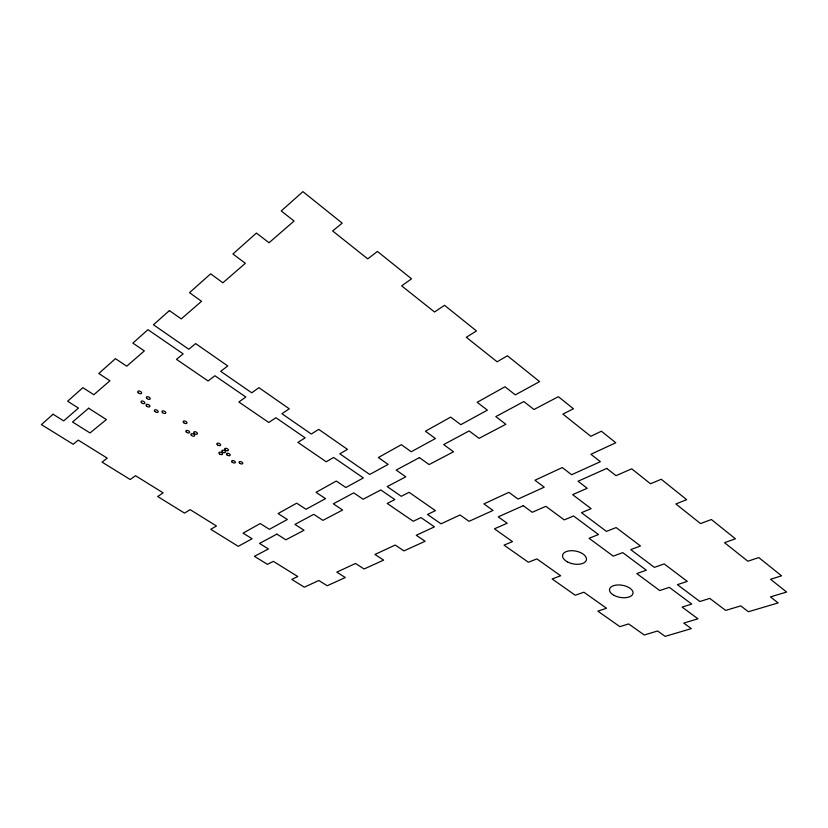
<?xml version="1.0" encoding="UTF-8"?>
<svg xmlns="http://www.w3.org/2000/svg" width="828" height="828" viewBox="0 0 828 828"><rect width="100%" height="100%" fill="white"/><g stroke="black" fill="none" stroke-linecap="round" stroke-linejoin="round"><path stroke-width="1.24" d="M53.054 414.238L41.4 424.619L73.195 444.274L78.246 440.123L107.247 458.143L102.051 462.117L130.203 479.526L135.533 475.717L163.157 492.877L157.693 496.521L184.541 513.112L190.119 509.634L216.45 525.997L210.757 529.33L238.257 546.325L252.095 538.759L243.08 533.129L260.251 523.534L269.359 529.32L287.326 519.498L278.104 513.557L296.693 503.165L306.029 509.272L325.518 498.622L316.068 492.339L336.282 481.047L345.835 487.516L363.368 477.932L333.622 457.46L326.232 461.776L297.894 442.39L305.149 437.857L275.9 417.726L268.779 422.477L238.857 402.015L245.844 397.036L214.938 375.757L208.107 380.983L176.488 359.352L183.154 353.877L147.974 329.668L132.873 343.123L144.351 350.906L126.736 366.183L115.434 358.659L98.791 373.49L109.917 380.776L93.833 394.728L82.872 387.67L67.637 401.238L78.432 408.09L63.684 420.883L53.054 414.238M169.398 310.583L153.459 324.783L188.784 349.24L195.656 343.599L227.752 365.955L220.714 371.337L251.743 392.824L258.936 387.69L289.262 408.815L281.924 413.71L311.287 434.027L318.759 429.37L347.449 449.366L339.853 453.806L369.712 474.465L388.125 464.394L378.355 457.532L401.363 444.677L411.247 451.757L435.435 438.54L425.447 431.212L450.691 417.105L460.792 424.681L487.381 410.139L477.176 402.304L504.997 386.759L515.316 394.873L539.587 381.604L507.419 355.781L497.131 361.805L466.319 337.296L476.483 330.952L444.543 305.315L434.514 311.99L401.673 285.867L411.547 278.819L377.444 251.443L367.736 258.874L332.649 230.971L342.171 223.136L302.924 191.63L281.241 210.954L294.064 221.035L269.048 242.739L256.421 233.061L232.927 253.989L245.347 263.294L222.877 282.793L210.654 273.83L189.508 292.667L201.535 301.299L181.239 318.904L169.398 310.583M88.648 408.225L72.543 422.001L90.014 432.961L106.398 419.548L88.648 408.225M276.904 534.112L259.547 543.427L268.417 548.974L254.434 556.323L267.444 564.365L273.364 561.353L297.801 576.536L291.777 579.414L304.352 587.187L318.79 580.49L327.195 585.748L345.297 577.53L336.799 572.138L355.512 563.464L364.092 568.991L383.623 560.121L374.96 554.439L395.204 545.062L403.95 550.889L425.116 541.274L416.277 535.281L434.441 526.856L420.966 517.583L413.244 521.278L387.204 503.465L394.821 499.584L380.818 489.948L363.119 499.243L353.722 492.867L333.311 503.828L342.606 510.017L322.93 520.346L313.74 514.333L294.954 524.414L304.031 530.272L285.877 539.804L276.904 534.112M419.403 457.615L396.198 470.076L405.792 476.824L387.214 486.585L401.269 496.314L409.115 492.318L435.435 510.659L427.496 514.467L441.003 523.813L460.057 514.975L469.062 521.319L493.022 510.441L483.925 503.91L508.868 492.339L518.049 499.067L544.234 487.174L534.96 480.24L562.284 467.561L571.63 474.734L600.352 461.693L590.923 454.282L615.773 442.763L601.407 431.222L590.799 436.304L562.905 414.114L573.421 408.763L558.372 396.684L533.956 409.518L523.834 401.559L495.817 416.598L505.836 424.288L479.05 438.354L469.134 430.922L443.684 444.584L453.496 451.767L429.111 464.58L419.403 457.615M523.244 505.701L498.239 516.858L507.181 523.255L494.44 528.823L512.47 541.605L504.045 545.135L528.378 562.253L536.875 558.9L560.68 575.76L552.11 578.958L575.263 595.249L583.885 592.206L606.541 608.259L597.857 611.147L619.903 626.661L628.638 623.919L644.277 635.004L657.608 630.977L665.143 636.37L691.339 628.618L683.762 623.08L697.942 618.806L682.117 607.1L691.742 604.067L669.324 587.352L659.74 590.55L636.784 573.566L646.326 570.213L622.718 552.618L613.237 556.147L589.06 538.272L598.478 534.546L573.587 515.989L564.241 519.912L545.88 506.332L532.259 512.294L523.244 505.701M606.758 468.42L578.037 481.244L587.218 488.272L572.614 494.647L591.12 508.651L581.494 512.677L606.438 531.4L616.135 527.571L640.479 545.983L630.729 549.626L654.379 567.366L664.18 563.92L687.271 581.38L677.418 584.661L699.877 601.511L709.772 598.396L725.67 610.433L740.77 605.868L748.419 611.726L778.154 602.929L770.475 596.905L786.6 592.041L770.568 579.279L781.549 575.822L758.8 557.575L747.85 561.218L724.521 542.661L735.43 538.811L711.397 519.518L700.529 523.575L675.865 503.962L686.681 499.677L661.251 479.267L650.487 483.769L631.692 468.824L616.011 475.676L606.758 468.42M567.397 561.86A12.13 6.531 10.9 0 0 586.4 559.842A12.13 6.531 10.9 0 0 569.695 550.786A12.13 6.531 10.9 0 0 567.397 561.86M613.993 595.342A11.913 6.169 9.7 0 0 632.934 593.676A11.913 6.169 9.7 0 0 616.891 585.013A11.913 6.169 9.7 0 0 613.993 595.342M227.069 454.965A1.987 1.066 22.1 0 0 230.184 455.255A1.987 1.066 22.1 0 0 227.793 453.268A1.987 1.066 22.1 0 0 227.069 454.965M219.472 453.868A1.987 1.066 22.3 0 0 222.577 454.158A1.987 1.066 22.3 0 0 220.176 452.171A1.987 1.066 22.3 0 0 219.472 453.868M225.226 450.028A1.998 1.076 22.2 0 0 228.362 450.308A1.998 1.076 22.2 0 0 225.951 448.3A1.998 1.076 22.2 0 0 225.226 450.028M217.35 444.822A2.008 1.087 22.5 0 0 220.548 445.257A2.008 1.087 22.5 0 0 218.281 443.177A2.008 1.087 22.5 0 0 217.35 444.822M222.411 451.912A1.987 1.076 22.3 0 0 225.526 452.191A1.987 1.076 22.3 0 0 223.125 450.194A1.987 1.076 22.3 0 0 222.411 451.912M232.223 462.221A1.966 1.056 21.8 0 0 235.328 462.51A1.966 1.056 21.8 0 0 232.958 460.544A1.966 1.056 21.8 0 0 232.223 462.221M239.644 463.225A1.977 1.056 21.6 0 0 242.759 463.514A1.977 1.056 21.6 0 0 240.399 461.548A1.977 1.056 21.6 0 0 239.644 463.225M191.444 435.393A2.018 1.087 23.3 0 0 194.632 435.818A2.018 1.087 23.3 0 0 192.313 433.717A2.018 1.087 23.3 0 0 191.444 435.393M194.207 433.406A2.029 1.097 23.3 0 0 197.416 433.841A2.029 1.097 23.3 0 0 195.097 431.73A2.029 1.097 23.3 0 0 194.207 433.406M183.733 422.694A2.049 1.107 23.8 0 0 186.962 423.118A2.049 1.107 23.8 0 0 184.603 420.976A2.049 1.107 23.8 0 0 183.733 422.694M186.393 432.112A2.029 1.087 23.5 0 0 189.591 432.537A2.029 1.087 23.5 0 0 187.263 430.436A2.029 1.087 23.5 0 0 186.393 432.112M162.526 412.613A2.07 1.118 24.5 0 0 165.755 413.037A2.07 1.118 24.5 0 0 163.344 410.864A2.07 1.118 24.5 0 0 162.526 412.613M146.556 406.01A2.08 1.118 25 0 0 149.847 406.589A2.08 1.118 25 0 0 147.581 404.343A2.08 1.118 25 0 0 146.556 406.01M146.835 398.392A2.101 1.139 25.2 0 0 150.158 398.972A2.101 1.139 25.2 0 0 147.87 396.705A2.101 1.139 25.2 0 0 146.835 398.392M138.224 392.72A2.111 1.149 25.5 0 0 141.557 393.3A2.111 1.149 25.5 0 0 139.239 391.013A2.111 1.149 25.5 0 0 138.224 392.72M141.495 402.687A2.091 1.128 25.2 0 0 144.786 403.267A2.091 1.128 25.2 0 0 142.499 401.021A2.091 1.128 25.2 0 0 141.495 402.687M154.846 411.433A2.07 1.118 24.7 0 0 158.127 412.013A2.07 1.118 24.7 0 0 155.881 409.788A2.07 1.118 24.7 0 0 154.846 411.433"/></g></svg>
